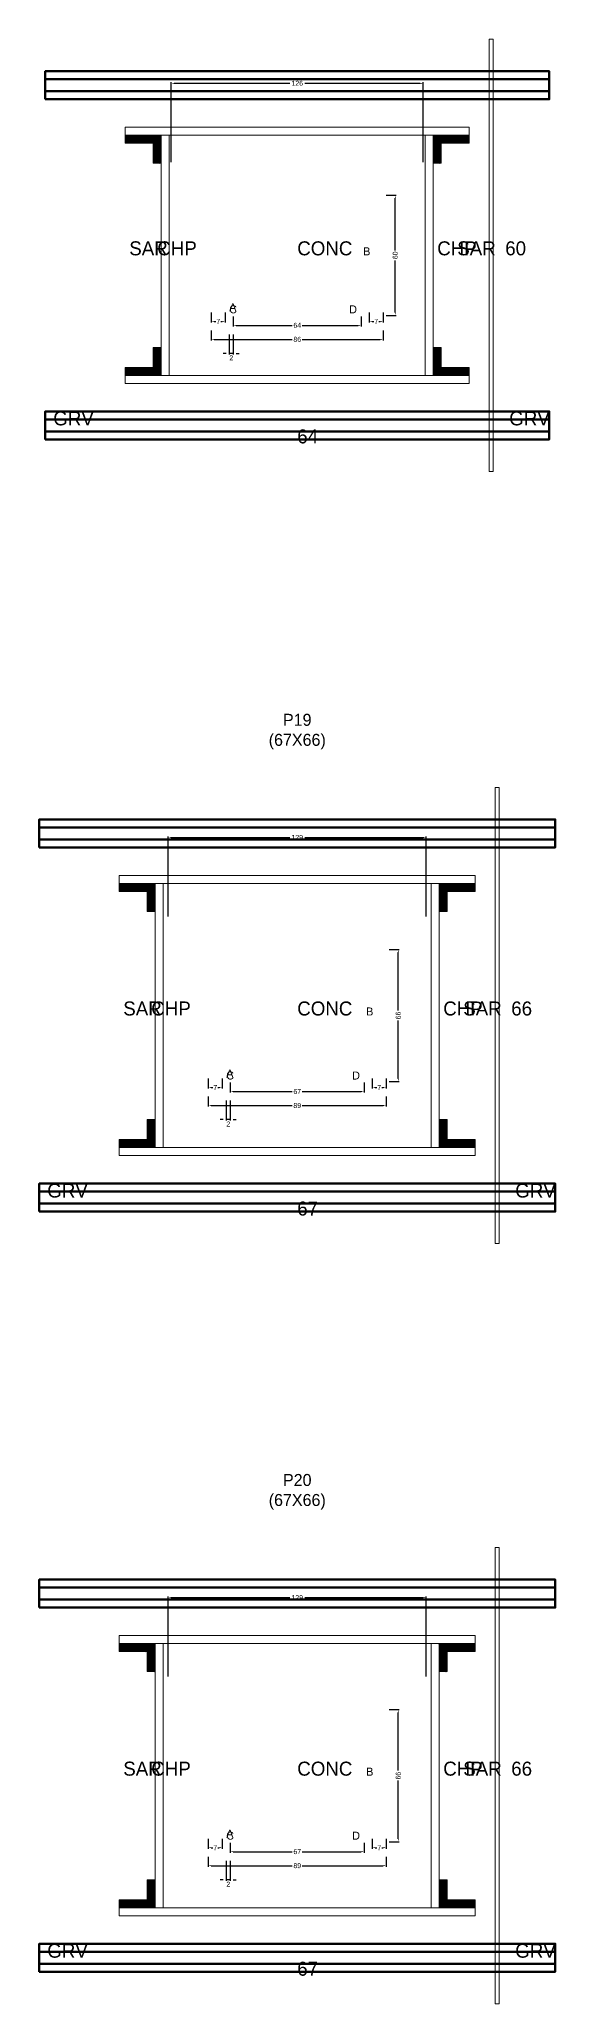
# Model space of a CAD drawing. Header units: centimetres. Extents: x -8500 to 4121, y -7606 to 295.
# Drawn here: x -129 to 129, y -7194 to -6212 of the extents above; entities that cross this region are included whole.
import ezdxf

# ---------------------------------------------------------------- set-up
doc = ezdxf.new("R2010")
doc.units = ezdxf.units.CM
for name, color, linetype in [('COTA', 241, 'Continuous'), ('GRAVATA', 224, 'Continuous'), ('Hachura', 251, 'Continuous'), ('NOMENCLATURA', 7, 'Continuous'), ('SARRAFO', 251, 'Continuous'), ('Texto Seção', 7, 'Continuous')]:
    doc.layers.add(name, color=color, linetype=linetype)
doc.dimstyles.new('cotax2', dxfattribs={"dimtxt": 2.5, "dimasz": 1.5, "dimexe": 0.5, "dimexo": 0.5, "dimgap": 0.5, "dimtad": 1, "dimcen": 2.5, "dimazin": 3, "dimtfac": 1, "dimtmove": 0, "dimatfit": 3})

# ---------------------------------------------------------------- blocks, each defined once
blk = doc.blocks.new('_CLOSEDFILLED')
at = {"color": 0, "linetype": 'BYBLOCK'}
blk.add_solid([(-1, 0.16), (0, 0), (-1, -0.16)], dxfattribs=at)
blk = doc.blocks.new('*D456')
for p, q in [((-43, -6357.5), (-43, -6362.5)), ((-41.5, -6362), (-2.5, -6362)), ((2.5, -6362), (41.5, -6362)), ((43, -6357.5), (43, -6362.5))]:
    blk.add_line(p, q)
at = {"layer": 'Defpoints'}
for p in [(-43, -6357), (-43, -6362), (43, -6357)]:
    blk.add_point(p, dxfattribs=at)
at = {"layer": 'COTA', "xscale": 1.5, "yscale": 1.5, "rotation": 180}
blk.add_blockref('_CLOSEDFILLED', (-43, -6362), dxfattribs=at)
at = {"layer": 'COTA', "xscale": 1.5, "yscale": 1.5}
blk.add_blockref('_CLOSEDFILLED', (43, -6362), dxfattribs=at)
at = {"layer": 'COTA', "insert": (0, -6362), "char_height": 2.5, "attachment_point": 5}
blk.add_mtext('86', dxfattribs=at)
blk = doc.blocks.new('*D457')
for p, q in [((-32, -6350.5), (-32, -6355.5)), ((32, -6350.5), (32, -6355.5)), ((-30.5, -6355), (-2.5, -6355)), ((2.5, -6355), (30.5, -6355))]:
    blk.add_line(p, q)
at = {"layer": 'Defpoints'}
for p in [(-32, -6350), (32, -6350), (-32, -6355)]:
    blk.add_point(p, dxfattribs=at)
at = {"layer": 'COTA', "xscale": 1.5, "yscale": 1.5, "rotation": 180}
blk.add_blockref('_CLOSEDFILLED', (-32, -6355), dxfattribs=at)
at = {"layer": 'COTA', "xscale": 1.5, "yscale": 1.5}
blk.add_blockref('_CLOSEDFILLED', (32, -6355), dxfattribs=at)
at = {"layer": 'COTA', "insert": (0, -6355), "char_height": 2.5, "attachment_point": 5}
blk.add_mtext('64', dxfattribs=at)
blk = doc.blocks.new('*D458')
for p, q in [((44.5, -6290), (49.5, -6290)), ((49, -6317.5), (49, -6291.5)), ((49, -6348.5), (49, -6322.5)), ((44.5, -6350), (49.5, -6350))]:
    blk.add_line(p, q)
at = {"layer": 'Defpoints'}
for p in [(44, -6290), (44, -6350), (49, -6350)]:
    blk.add_point(p, dxfattribs=at)
at = {"layer": 'COTA', "xscale": 1.5, "yscale": 1.5}
for p, rotation in [((49, -6290), 90), ((49, -6350), 270)]:
    blk.add_blockref('_CLOSEDFILLED', p, dxfattribs=dict(at, rotation=rotation))
at = {"layer": 'COTA', "insert": (49, -6320), "char_height": 2.5, "attachment_point": 5, "rotation": 90}
blk.add_mtext('60', dxfattribs=at)
blk = doc.blocks.new('*D459')
for p, q in [((-43, -6348.5), (-43, -6353.5)), ((-41.5, -6353), (-40.75, -6353)), ((-38.25, -6353), (-37.5, -6353)), ((-36, -6348.5), (-36, -6353.5))]:
    blk.add_line(p, q)
at = {"layer": 'Defpoints'}
for p in [(-43, -6348), (-43, -6353), (-36, -6348)]:
    blk.add_point(p, dxfattribs=at)
at = {"layer": 'COTA', "xscale": 1.5, "yscale": 1.5, "rotation": 180}
blk.add_blockref('_CLOSEDFILLED', (-43, -6353), dxfattribs=at)
at = {"layer": 'COTA', "xscale": 1.5, "yscale": 1.5}
blk.add_blockref('_CLOSEDFILLED', (-36, -6353), dxfattribs=at)
at = {"layer": 'COTA', "insert": (-39.5, -6353), "char_height": 2.5, "attachment_point": 5}
blk.add_mtext('7', dxfattribs=at)
blk = doc.blocks.new('*D460')
for p, q in [((36, -6348.5), (36, -6353.5)), ((37.5, -6353), (38.25, -6353)), ((40.75, -6353), (41.5, -6353)), ((43, -6348.5), (43, -6353.5))]:
    blk.add_line(p, q)
at = {"layer": 'Defpoints'}
for p in [(36, -6348), (36, -6353), (43, -6348)]:
    blk.add_point(p, dxfattribs=at)
at = {"layer": 'COTA', "xscale": 1.5, "yscale": 1.5, "rotation": 180}
blk.add_blockref('_CLOSEDFILLED', (36, -6353), dxfattribs=at)
at = {"layer": 'COTA', "xscale": 1.5, "yscale": 1.5}
blk.add_blockref('_CLOSEDFILLED', (43, -6353), dxfattribs=at)
at = {"layer": 'COTA', "insert": (39.5, -6353), "char_height": 2.5, "attachment_point": 5}
blk.add_mtext('7', dxfattribs=at)
blk = doc.blocks.new('*D461')
for p, q in [((-63, -6273.5), (-63, -6233.5)), ((-61.5, -6234), (-3.75, -6234)), ((3.75, -6234), (61.5, -6234)), ((63, -6273.5), (63, -6233.5))]:
    blk.add_line(p, q)
at = {"layer": 'Defpoints'}
for p in [(-63, -6234), (-63, -6274), (63, -6274)]:
    blk.add_point(p, dxfattribs=at)
at = {"layer": 'COTA', "xscale": 1.5, "yscale": 1.5, "rotation": 180}
blk.add_blockref('_CLOSEDFILLED', (-63, -6234), dxfattribs=at)
at = {"layer": 'COTA', "xscale": 1.5, "yscale": 1.5}
blk.add_blockref('_CLOSEDFILLED', (63, -6234), dxfattribs=at)
at = {"layer": 'COTA', "insert": (0, -6234), "char_height": 2.5, "attachment_point": 5}
blk.add_mtext('126', dxfattribs=at)
blk = doc.blocks.new('*D482')
for p, q in [((-44.5, -6740.5), (-44.5, -6745.5)), ((-43, -6745), (-2.5, -6745)), ((2.5, -6745), (43, -6745)), ((44.5, -6740.5), (44.5, -6745.5))]:
    blk.add_line(p, q)
at = {"layer": 'Defpoints'}
for p in [(-44.5, -6740), (-44.5, -6745), (44.5, -6740)]:
    blk.add_point(p, dxfattribs=at)
at = {"layer": 'COTA', "xscale": 1.5, "yscale": 1.5, "rotation": 180}
blk.add_blockref('_CLOSEDFILLED', (-44.5, -6745), dxfattribs=at)
at = {"layer": 'COTA', "xscale": 1.5, "yscale": 1.5}
blk.add_blockref('_CLOSEDFILLED', (44.5, -6745), dxfattribs=at)
at = {"layer": 'COTA', "insert": (0, -6745), "char_height": 2.5, "attachment_point": 5}
blk.add_mtext('89', dxfattribs=at)
blk = doc.blocks.new('*D483')
for p, q in [((-33.5, -6733.5), (-33.5, -6738.5)), ((33.5, -6733.5), (33.5, -6738.5)), ((-32, -6738), (-2.5, -6738)), ((2.5, -6738), (32, -6738))]:
    blk.add_line(p, q)
at = {"layer": 'Defpoints'}
for p in [(-33.5, -6733), (33.5, -6733), (-33.5, -6738)]:
    blk.add_point(p, dxfattribs=at)
at = {"layer": 'COTA', "xscale": 1.5, "yscale": 1.5, "rotation": 180}
blk.add_blockref('_CLOSEDFILLED', (-33.5, -6738), dxfattribs=at)
at = {"layer": 'COTA', "xscale": 1.5, "yscale": 1.5}
blk.add_blockref('_CLOSEDFILLED', (33.5, -6738), dxfattribs=at)
at = {"layer": 'COTA', "insert": (0, -6738), "char_height": 2.5, "attachment_point": 5}
blk.add_mtext('67', dxfattribs=at)
blk = doc.blocks.new('*D484')
for p, q in [((46, -6667), (51, -6667)), ((50.5, -6697.5), (50.5, -6668.5)), ((50.5, -6731.5), (50.5, -6702.5)), ((46, -6733), (51, -6733))]:
    blk.add_line(p, q)
at = {"layer": 'Defpoints'}
for p in [(45.5, -6667), (45.5, -6733), (50.5, -6733)]:
    blk.add_point(p, dxfattribs=at)
at = {"layer": 'COTA', "xscale": 1.5, "yscale": 1.5}
for p, rotation in [((50.5, -6667), 90), ((50.5, -6733), 270)]:
    blk.add_blockref('_CLOSEDFILLED', p, dxfattribs=dict(at, rotation=rotation))
at = {"layer": 'COTA', "insert": (50.5, -6700), "char_height": 2.5, "attachment_point": 5, "rotation": 90}
blk.add_mtext('66', dxfattribs=at)
blk = doc.blocks.new('*D485')
for p, q in [((-44.5, -6731.5), (-44.5, -6736.5)), ((-43, -6736), (-42.25, -6736)), ((-39.75, -6736), (-39, -6736)), ((-37.5, -6731.5), (-37.5, -6736.5))]:
    blk.add_line(p, q)
at = {"layer": 'Defpoints'}
for p in [(-44.5, -6731), (-44.5, -6736), (-37.5, -6731)]:
    blk.add_point(p, dxfattribs=at)
at = {"layer": 'COTA', "xscale": 1.5, "yscale": 1.5, "rotation": 180}
blk.add_blockref('_CLOSEDFILLED', (-44.5, -6736), dxfattribs=at)
at = {"layer": 'COTA', "xscale": 1.5, "yscale": 1.5}
blk.add_blockref('_CLOSEDFILLED', (-37.5, -6736), dxfattribs=at)
at = {"layer": 'COTA', "insert": (-41, -6736), "char_height": 2.5, "attachment_point": 5}
blk.add_mtext('7', dxfattribs=at)
blk = doc.blocks.new('*D486')
for p, q in [((37.5, -6731.5), (37.5, -6736.5)), ((39, -6736), (39.75, -6736)), ((42.25, -6736), (43, -6736)), ((44.5, -6731.5), (44.5, -6736.5))]:
    blk.add_line(p, q)
at = {"layer": 'Defpoints'}
for p in [(37.5, -6731), (37.5, -6736), (44.5, -6731)]:
    blk.add_point(p, dxfattribs=at)
at = {"layer": 'COTA', "xscale": 1.5, "yscale": 1.5, "rotation": 180}
blk.add_blockref('_CLOSEDFILLED', (37.5, -6736), dxfattribs=at)
at = {"layer": 'COTA', "xscale": 1.5, "yscale": 1.5}
blk.add_blockref('_CLOSEDFILLED', (44.5, -6736), dxfattribs=at)
at = {"layer": 'COTA', "insert": (41, -6736), "char_height": 2.5, "attachment_point": 5}
blk.add_mtext('7', dxfattribs=at)
blk = doc.blocks.new('*D487')
for p, q in [((-64.5, -6650.5), (-64.5, -6610.5)), ((-63, -6611), (-3.75, -6611)), ((3.75, -6611), (63, -6611)), ((64.5, -6650.5), (64.5, -6610.5))]:
    blk.add_line(p, q)
at = {"layer": 'Defpoints'}
for p in [(-64.5, -6611), (-64.5, -6651), (64.5, -6651)]:
    blk.add_point(p, dxfattribs=at)
at = {"layer": 'COTA', "xscale": 1.5, "yscale": 1.5, "rotation": 180}
blk.add_blockref('_CLOSEDFILLED', (-64.5, -6611), dxfattribs=at)
at = {"layer": 'COTA', "xscale": 1.5, "yscale": 1.5}
blk.add_blockref('_CLOSEDFILLED', (64.5, -6611), dxfattribs=at)
at = {"layer": 'COTA', "insert": (0, -6611), "char_height": 2.5, "attachment_point": 5}
blk.add_mtext('129', dxfattribs=at)
blk = doc.blocks.new('*D508')
for p, q in [((-44.5, -7120.5), (-44.5, -7125.5)), ((-43, -7125), (-2.5, -7125)), ((2.5, -7125), (43, -7125)), ((44.5, -7120.5), (44.5, -7125.5))]:
    blk.add_line(p, q)
at = {"layer": 'Defpoints'}
for p in [(-44.5, -7120), (-44.5, -7125), (44.5, -7120)]:
    blk.add_point(p, dxfattribs=at)
at = {"layer": 'COTA', "xscale": 1.5, "yscale": 1.5, "rotation": 180}
blk.add_blockref('_CLOSEDFILLED', (-44.5, -7125), dxfattribs=at)
at = {"layer": 'COTA', "xscale": 1.5, "yscale": 1.5}
blk.add_blockref('_CLOSEDFILLED', (44.5, -7125), dxfattribs=at)
at = {"layer": 'COTA', "insert": (0, -7125), "char_height": 2.5, "attachment_point": 5}
blk.add_mtext('89', dxfattribs=at)
blk = doc.blocks.new('*D509')
for p, q in [((-33.5, -7113.5), (-33.5, -7118.5)), ((-32, -7118), (-2.5, -7118)), ((2.5, -7118), (32, -7118)), ((33.5, -7113.5), (33.5, -7118.5))]:
    blk.add_line(p, q)
at = {"layer": 'Defpoints'}
for p in [(-33.5, -7113), (-33.5, -7118), (33.5, -7113)]:
    blk.add_point(p, dxfattribs=at)
at = {"layer": 'COTA', "xscale": 1.5, "yscale": 1.5, "rotation": 180}
blk.add_blockref('_CLOSEDFILLED', (-33.5, -7118), dxfattribs=at)
at = {"layer": 'COTA', "xscale": 1.5, "yscale": 1.5}
blk.add_blockref('_CLOSEDFILLED', (33.5, -7118), dxfattribs=at)
at = {"layer": 'COTA', "insert": (0, -7118), "char_height": 2.5, "attachment_point": 5}
blk.add_mtext('67', dxfattribs=at)
blk = doc.blocks.new('*D510')
for p, q in [((46, -7047), (51, -7047)), ((50.5, -7077.5), (50.5, -7048.5)), ((50.5, -7111.5), (50.5, -7082.5)), ((46, -7113), (51, -7113))]:
    blk.add_line(p, q)
at = {"layer": 'Defpoints'}
for p in [(45.5, -7047), (45.5, -7113), (50.5, -7113)]:
    blk.add_point(p, dxfattribs=at)
at = {"layer": 'COTA', "xscale": 1.5, "yscale": 1.5}
for p, rotation in [((50.5, -7047), 90), ((50.5, -7113), 270)]:
    blk.add_blockref('_CLOSEDFILLED', p, dxfattribs=dict(at, rotation=rotation))
at = {"layer": 'COTA', "insert": (50.5, -7080), "char_height": 2.5, "attachment_point": 5, "rotation": 90}
blk.add_mtext('66', dxfattribs=at)
blk = doc.blocks.new('*D511')
for p, q in [((-44.5, -7111.5), (-44.5, -7116.5)), ((-43, -7116), (-42.25, -7116)), ((-39.75, -7116), (-39, -7116)), ((-37.5, -7111.5), (-37.5, -7116.5))]:
    blk.add_line(p, q)
at = {"layer": 'Defpoints'}
for p in [(-44.5, -7111), (-44.5, -7116), (-37.5, -7111)]:
    blk.add_point(p, dxfattribs=at)
at = {"layer": 'COTA', "xscale": 1.5, "yscale": 1.5, "rotation": 180}
blk.add_blockref('_CLOSEDFILLED', (-44.5, -7116), dxfattribs=at)
at = {"layer": 'COTA', "xscale": 1.5, "yscale": 1.5}
blk.add_blockref('_CLOSEDFILLED', (-37.5, -7116), dxfattribs=at)
at = {"layer": 'COTA', "insert": (-41, -7116), "char_height": 2.5, "attachment_point": 5}
blk.add_mtext('7', dxfattribs=at)
blk = doc.blocks.new('*D512')
for p, q in [((37.5, -7111.5), (37.5, -7116.5)), ((39, -7116), (39.75, -7116)), ((42.25, -7116), (43, -7116)), ((44.5, -7111.5), (44.5, -7116.5))]:
    blk.add_line(p, q)
at = {"layer": 'Defpoints'}
for p in [(37.5, -7111), (37.5, -7116), (44.5, -7111)]:
    blk.add_point(p, dxfattribs=at)
at = {"layer": 'COTA', "xscale": 1.5, "yscale": 1.5, "rotation": 180}
blk.add_blockref('_CLOSEDFILLED', (37.5, -7116), dxfattribs=at)
at = {"layer": 'COTA', "xscale": 1.5, "yscale": 1.5}
blk.add_blockref('_CLOSEDFILLED', (44.5, -7116), dxfattribs=at)
at = {"layer": 'COTA', "insert": (41, -7116), "char_height": 2.5, "attachment_point": 5}
blk.add_mtext('7', dxfattribs=at)
blk = doc.blocks.new('*D513')
for p, q in [((-64.5, -7030.5), (-64.5, -6990.5)), ((-63, -6991), (-3.75, -6991)), ((3.75, -6991), (63, -6991)), ((64.5, -7030.5), (64.5, -6990.5))]:
    blk.add_line(p, q)
at = {"layer": 'Defpoints'}
for p in [(-64.5, -6991), (-64.5, -7031), (64.5, -7031)]:
    blk.add_point(p, dxfattribs=at)
at = {"layer": 'COTA', "xscale": 1.5, "yscale": 1.5, "rotation": 180}
blk.add_blockref('_CLOSEDFILLED', (-64.5, -6991), dxfattribs=at)
at = {"layer": 'COTA', "xscale": 1.5, "yscale": 1.5}
blk.add_blockref('_CLOSEDFILLED', (64.5, -6991), dxfattribs=at)
at = {"layer": 'COTA', "insert": (0, -6991), "char_height": 2.5, "attachment_point": 5}
blk.add_mtext('129', dxfattribs=at)

msp = doc.modelspace()

# ---------------------------------------------------------------- hatches: boundary and pattern name
at = {"layer": 'SARRAFO'}
h = msp.add_hatch(dxfattribs=at)
h.set_pattern_fill('SOLID', scale=2)
h.paths.add_polyline_path([(-86, -6264), (-72, -6264), (-72, -6260), (-86, -6260)])
h = msp.add_hatch(dxfattribs=at)
h.set_pattern_fill('SOLID', scale=2)
h.paths.add_polyline_path([(-72, -6274), (-68, -6274), (-68, -6260), (-72, -6260)])
h = msp.add_hatch(dxfattribs=at)
h.set_pattern_fill('SOLID', scale=2)
h.paths.add_polyline_path([(68, -6274), (72, -6274), (72, -6260), (68, -6260)])
h = msp.add_hatch(dxfattribs=at)
h.set_pattern_fill('SOLID', scale=2)
h.paths.add_polyline_path([(72, -6264), (86, -6264), (86, -6260), (72, -6260)])
h = msp.add_hatch(dxfattribs=at)
h.set_pattern_fill('SOLID', scale=2)
h.paths.add_polyline_path([(-72, -6380), (-68, -6380), (-68, -6366), (-72, -6366)])
h = msp.add_hatch(dxfattribs=at)
h.set_pattern_fill('SOLID', scale=2)
h.paths.add_polyline_path([(68, -6380), (72, -6380), (72, -6366), (68, -6366)])
h = msp.add_hatch(dxfattribs=at)
h.set_pattern_fill('SOLID', scale=2)
h.paths.add_polyline_path([(-86, -6380), (-72, -6380), (-72, -6376), (-86, -6376)])
h = msp.add_hatch(dxfattribs=at)
h.set_pattern_fill('SOLID', scale=2)
h.paths.add_polyline_path([(72, -6380), (86, -6380), (86, -6376), (72, -6376)])
h = msp.add_hatch(dxfattribs=at)
h.set_pattern_fill('SOLID', scale=2)
h.paths.add_polyline_path([(-89, -6638), (-75, -6638), (-75, -6634), (-89, -6634)])
h = msp.add_hatch(dxfattribs=at)
h.set_pattern_fill('SOLID', scale=2)
h.paths.add_polyline_path([(-75, -6648), (-71, -6648), (-71, -6634), (-75, -6634)])
h = msp.add_hatch(dxfattribs=at)
h.set_pattern_fill('SOLID', scale=2)
h.paths.add_polyline_path([(71, -6648), (75, -6648), (75, -6634), (71, -6634)])
h = msp.add_hatch(dxfattribs=at)
h.set_pattern_fill('SOLID', scale=2)
h.paths.add_polyline_path([(75, -6638), (89, -6638), (89, -6634), (75, -6634)])
h = msp.add_hatch(dxfattribs=at)
h.set_pattern_fill('SOLID', scale=2)
h.paths.add_polyline_path([(-75, -6766), (-71, -6766), (-71, -6752), (-75, -6752)])
h = msp.add_hatch(dxfattribs=at)
h.set_pattern_fill('SOLID', scale=2)
h.paths.add_polyline_path([(71, -6766), (75, -6766), (75, -6752), (71, -6752)])
h = msp.add_hatch(dxfattribs=at)
h.set_pattern_fill('SOLID', scale=2)
h.paths.add_polyline_path([(-89, -6766), (-75, -6766), (-75, -6762), (-89, -6762)])
h = msp.add_hatch(dxfattribs=at)
h.set_pattern_fill('SOLID', scale=2)
h.paths.add_polyline_path([(75, -6766), (89, -6766), (89, -6762), (75, -6762)])
h = msp.add_hatch(dxfattribs=at)
h.set_pattern_fill('SOLID', scale=2)
h.paths.add_polyline_path([(-89, -7018), (-75, -7018), (-75, -7014), (-89, -7014)])
h = msp.add_hatch(dxfattribs=at)
h.set_pattern_fill('SOLID', scale=2)
h.paths.add_polyline_path([(-75, -7028), (-71, -7028), (-71, -7014), (-75, -7014)])
h = msp.add_hatch(dxfattribs=at)
h.set_pattern_fill('SOLID', scale=2)
h.paths.add_polyline_path([(71, -7028), (75, -7028), (75, -7014), (71, -7014)])
h = msp.add_hatch(dxfattribs=at)
h.set_pattern_fill('SOLID', scale=2)
h.paths.add_polyline_path([(75, -7018), (89, -7018), (89, -7014), (75, -7014)])
h = msp.add_hatch(dxfattribs=at)
h.set_pattern_fill('SOLID', scale=2)
h.paths.add_polyline_path([(-75, -7146), (-71, -7146), (-71, -7132), (-75, -7132)])
h = msp.add_hatch(dxfattribs=at)
h.set_pattern_fill('SOLID', scale=2)
h.paths.add_polyline_path([(71, -7146), (75, -7146), (75, -7132), (71, -7132)])
h = msp.add_hatch(dxfattribs=at)
h.set_pattern_fill('SOLID', scale=2)
h.paths.add_polyline_path([(-89, -7146), (-75, -7146), (-75, -7142), (-89, -7142)])
h = msp.add_hatch(dxfattribs=at)
h.set_pattern_fill('SOLID', scale=2)
h.paths.add_polyline_path([(75, -7146), (89, -7146), (89, -7142), (75, -7142)])

# ---------------------------------------------------------------- linework, layer by layer
at = {"layer": 'GRAVATA', "lineweight": 50}
for points in [[(-126, -6242), (126, -6242), (126, -6228), (-126, -6228)], [(-126, -6238), (126, -6238), (126, -6232), (-126, -6232)], [(-126, -6412), (126, -6412), (126, -6398), (-126, -6398)], [(-126, -6408), (126, -6408), (126, -6402), (-126, -6402)], [(-129, -6616), (129, -6616), (129, -6602), (-129, -6602)], [(-129, -6612), (129, -6612), (129, -6606), (-129, -6606)], [(-129, -6798), (129, -6798), (129, -6784), (-129, -6784)], [(-129, -6794), (129, -6794), (129, -6788), (-129, -6788)], [(-129, -6996), (129, -6996), (129, -6982), (-129, -6982)], [(-129, -6992), (129, -6992), (129, -6986), (-129, -6986)], [(-129, -7178), (129, -7178), (129, -7164), (-129, -7164)], [(-129, -7174), (129, -7174), (129, -7168), (-129, -7168)]]:
    msp.add_lwpolyline(points, close=True, dxfattribs=at)
at = {"layer": 'Hachura', "lineweight": 13}
for points in [[(96, -6428), (98, -6428), (98, -6212), (96, -6212)], [(99, -6814), (101, -6814), (101, -6586), (99, -6586)], [(99, -7194), (101, -7194), (101, -6966), (99, -6966)]]:
    msp.add_lwpolyline(points, close=True, dxfattribs=at)
at = {"layer": 'Hachura', "lineweight": 18}
for points in [[(-86, -6260), (86, -6260), (86, -6256), (-86, -6256)], [(-68, -6380), (-64, -6380), (-64, -6260), (-68, -6260)], [(64, -6380), (68, -6380), (68, -6260), (64, -6260)], [(-86, -6384), (86, -6384), (86, -6380), (-86, -6380)], [(-89, -6634), (89, -6634), (89, -6630), (-89, -6630)], [(-71, -6766), (-67, -6766), (-67, -6634), (-71, -6634)], [(67, -6766), (71, -6766), (71, -6634), (67, -6634)], [(-89, -6770), (89, -6770), (89, -6766), (-89, -6766)], [(-89, -7014), (89, -7014), (89, -7010), (-89, -7010)], [(-71, -7146), (-67, -7146), (-67, -7014), (-71, -7014)], [(67, -7146), (71, -7146), (71, -7014), (67, -7014)], [(-89, -7150), (89, -7150), (89, -7146), (-89, -7146)]]:
    msp.add_lwpolyline(points, close=True, dxfattribs=at)
at = {"layer": 'SARRAFO', "lineweight": 13}
for points in [[(-86, -6264), (-72, -6264), (-72, -6260), (-86, -6260)], [(-72, -6274), (-68, -6274), (-68, -6260), (-72, -6260)], [(68, -6274), (72, -6274), (72, -6260), (68, -6260)], [(72, -6264), (86, -6264), (86, -6260), (72, -6260)], [(-72, -6380), (-68, -6380), (-68, -6366), (-72, -6366)], [(68, -6380), (72, -6380), (72, -6366), (68, -6366)], [(-86, -6380), (-72, -6380), (-72, -6376), (-86, -6376)], [(72, -6380), (86, -6380), (86, -6376), (72, -6376)], [(-89, -6638), (-75, -6638), (-75, -6634), (-89, -6634)], [(-75, -6648), (-71, -6648), (-71, -6634), (-75, -6634)], [(71, -6648), (75, -6648), (75, -6634), (71, -6634)], [(75, -6638), (89, -6638), (89, -6634), (75, -6634)], [(-75, -6766), (-71, -6766), (-71, -6752), (-75, -6752)], [(71, -6766), (75, -6766), (75, -6752), (71, -6752)], [(-89, -6766), (-75, -6766), (-75, -6762), (-89, -6762)], [(75, -6766), (89, -6766), (89, -6762), (75, -6762)], [(-89, -7018), (-75, -7018), (-75, -7014), (-89, -7014)], [(-75, -7028), (-71, -7028), (-71, -7014), (-75, -7014)], [(71, -7028), (75, -7028), (75, -7014), (71, -7014)], [(75, -7018), (89, -7018), (89, -7014), (75, -7014)], [(-75, -7146), (-71, -7146), (-71, -7132), (-75, -7132)], [(71, -7146), (75, -7146), (75, -7132), (71, -7132)], [(-89, -7146), (-75, -7146), (-75, -7142), (-89, -7142)], [(75, -7146), (89, -7146), (89, -7142), (75, -7142)]]:
    msp.add_lwpolyline(points, close=True, dxfattribs=at)

# ---------------------------------------------------------------- texts
at = {"layer": 'NOMENCLATURA'}
for s, p in [('B', (33, -6320)), ('A', (-34, -6348)), ('C', (-34, -6349)), ('D', (26, -6349)), ('B', (34.5, -6700)), ('A', (-35.5, -6731)), ('C', (-35.5, -6732)), ('D', (27.5, -6732)), ('B', (34.5, -7080)), ('A', (-35.5, -7111)), ('C', (-35.5, -7112)), ('D', (27.5, -7112))]:
    msp.add_text(s, height=4, dxfattribs=at).set_placement(p)
at = {"layer": 'NOMENCLATURA', "char_height": 6, "attachment_point": 8}
for s, insert in [('P19\\P(67X66)', (0, -6567)), ('P20\\P(67X66)', (0, -6947))]:
    msp.add_mtext(s, dxfattribs=dict(at, insert=insert))
at = {"layer": 'Texto Seção'}
for s, p in [('SAR', (-84, -6320)), ('CHP', (-70, -6320)), ('CONC', (0, -6320)), ('CHP', (70, -6320)), ('SAR', (80, -6320)), ('60', (104, -6320)), ('GRV', (-122, -6405)), ('GRV', (106, -6405)), ('64', (0, -6414)), ('SAR', (-87, -6700)), ('CHP', (-73, -6700)), ('CONC', (0, -6700)), ('CHP', (73, -6700)), ('SAR', (83, -6700)), ('66', (107, -6700)), ('GRV', (-125, -6791)), ('GRV', (109, -6791)), ('67', (0, -6800)), ('SAR', (-87, -7080)), ('CHP', (-73, -7080)), ('CONC', (0, -7080)), ('CHP', (73, -7080)), ('SAR', (83, -7080)), ('66', (107, -7080)), ('GRV', (-125, -7171)), ('GRV', (109, -7171)), ('67', (0, -7180))]:
    msp.add_text(s, height=7, dxfattribs=at).set_placement(p)

# ---------------------------------------------------------------- dimensions: what is measured, and where the dimension line sits
at = {"layer": 'COTA'}
for base, p1, p2, picture, middle in [((-63, -6234), (-63, -6274), (63, -6274), '*D461', (0, -6234)), ((-43, -6353), (-43, -6348), (-36, -6348), '*D459', (-39.5, -6353)), ((-32, -6355), (-32, -6350), (32, -6350), '*D457', (0, -6355)), ((36, -6353), (36, -6348), (43, -6348), '*D460', (39.5, -6353)), ((-43, -6362), (-43, -6357), (43, -6357), '*D456', (0, -6362)), ((-64.5, -6611), (-64.5, -6651), (64.5, -6651), '*D487', (0, -6611)), ((-44.5, -6736), (-44.5, -6731), (-37.5, -6731), '*D485', (-41, -6736)), ((-33.5, -6738), (-33.5, -6733), (33.5, -6733), '*D483', (0, -6738)), ((37.5, -6736), (37.5, -6731), (44.5, -6731), '*D486', (41, -6736)), ((-44.5, -6745), (-44.5, -6740), (44.5, -6740), '*D482', (0, -6745)), ((-64.5, -6991), (-64.5, -7031), (64.5, -7031), '*D513', (0, -6991)), ((-44.5, -7116), (-44.5, -7111), (-37.5, -7111), '*D511', (-41, -7116)), ((-33.5, -7118), (-33.5, -7113), (33.5, -7113), '*D509', (0, -7118)), ((37.5, -7116), (37.5, -7111), (44.5, -7111), '*D512', (41, -7116)), ((-44.5, -7125), (-44.5, -7120), (44.5, -7120), '*D508', (0, -7125))]:
    dim = msp.add_linear_dim(base=base, p1=p1, p2=p2, dimstyle='cotax2', dxfattribs=at)
    dim.commit()
    dim.dimension.update_dxf_attribs({"geometry": picture, "text_midpoint": middle})
for base, p1, p2, picture, middle in [((49, -6350), (44, -6350), (44, -6290), '*D458', (49, -6320)), ((50.5, -6733), (45.5, -6733), (45.5, -6667), '*D484', (50.5, -6700)), ((50.5, -7113), (45.5, -7113), (45.5, -7047), '*D510', (50.5, -7080))]:
    dim = msp.add_linear_dim(base=base, p1=p1, p2=p2, angle=90, dimstyle='cotax2', dxfattribs=at)
    dim.commit()
    dim.dimension.update_dxf_attribs({"geometry": picture, "text_midpoint": middle})
for base, p1, p2 in [((-32, -6369), (-32, -6359), (-34, -6359)), ((-33.5, -6752), (-33.5, -6742), (-35.5, -6742)), ((-33.5, -7132), (-33.5, -7122), (-35.5, -7122))]:
    msp.add_linear_dim(base=base, p1=p1, p2=p2, dimstyle='cotax2', dxfattribs=at).render()

doc.saveas('drawing.dxf')
